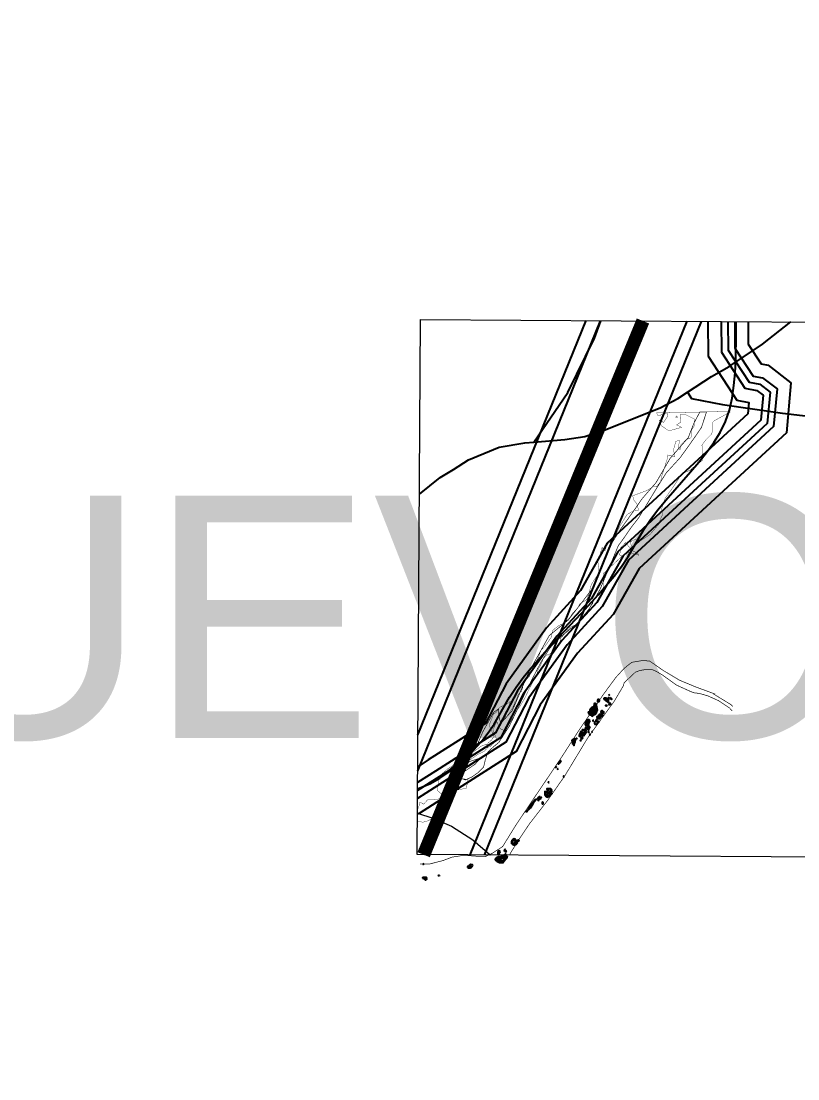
# Model space of a CAD drawing. Header units: metres. Extents: x -4 to 509425, y 7549 to 4732445.
# Drawn here: x 475271 to 475852, y 4719567 to 4720357 of the extents above; entities that cross this region are included whole.
import ezdxf

# ---------------------------------------------------------------- set-up
doc = ezdxf.new("R2010")
doc.units = ezdxf.units.M
doc.header["$LTSCALE"] = 0.01
doc.header["$MEASUREMENT"] = 0
doc.layers.get('0').update_dxf_attribs({"lineweight": 0})
for name, color, linetype in [('_00_LE_BURGOS', 1, 'Continuous'), ('_ARROYO A 15m', 202, 'Continuous'), ('_ARROYO A 5m', 134, 'Continuous'), ('_ARROYOS', 133, 'Continuous'), ('_ARROYOS CHE', 70, 'Continuous'), ('_LINEA LAT', 201, 'Continuous'), ('_LINEA LAT  400 - 30m OLIVA', 40, 'Continuous'), ('_LINEA LAT A 40m', 72, 'Continuous'), ('autovias y carreteras CyL', 2, 'Continuous'), ('cauces CHE', 4, 'Continuous'), ('Cursos de agua y regueras', 7, 'Continuous'), ('DPH entities', 132, 'Continuous'), ('Lineas electricas aereas', 30, 'Continuous'), ('Vegetación', 7, 'Continuous'), ('ZDG entities', 40, 'Continuous')]:
    doc.layers.add(name, color=color, linetype=linetype)
doc.layers.add('_Yacimiento Arq 100m', color=7, linetype='Continuous', true_color=0xf8991e)
doc.layers.add('VCRB TEXTOS', color=7, linetype='Continuous', lineweight=0)
doc.styles.add('SOLARIA 2', font='arial.ttf')

msp = doc.modelspace()

# ---------------------------------------------------------------- linework, layer by layer
at = {"color": 5}
msp.add_lwpolyline([(490840.266, 4717243.146), (484895.504, 4717739.237), (483607.637, 4717664), (483465.041, 4717952.185), (479025.126, 4718116.267), (478713.772, 4718728.814), (478509.323, 4719542.064), (477889.601, 4719719.27), (475567.498, 4719734.471), (475570.116, 4720134.463), (477885.142, 4720119.308), (481205.446, 4721268.321)], dxfattribs=at)
at = {"layer": '_00_LE_BURGOS', "color": 2, "linetype": 'Continuous', "const_width": 10}
msp.add_lwpolyline([(475572.353, 4719734.439), (475708.148, 4720065.142), (475736.33, 4720133.374)], dxfattribs=at)
msp.add_lwpolyline([(475572.353, 4719734.439), (475708.148, 4720065.142), (475736.33, 4720133.374)], dxfattribs=at)
at = {"layer": '_ARROYO A 15m'}
for points in [[(475814.942, 4720132.86), (475815.118, 4720116.009), (475824.734, 4720101.244), (475829.947, 4720100.266), (475847.04, 4720087.169), (475843.688, 4720049.667), (475733.451, 4719948.338), (475714.068, 4719914.098), (475687.405, 4719885.087), (475659.568, 4719846.501), (475641.42, 4719811.502), (475591.923, 4719779.937), (475568.895, 4719765.283), (475567.696, 4719764.767)], [(475784.938, 4720133.056), (475785.212, 4720106.958), (475806.596, 4720074.122), (475815.603, 4720072.433), (475814.84, 4720063.899), (475709.672, 4719967.228), (475689.654, 4719931.868), (475664.115, 4719904.08), (475633.95, 4719862.266), (475618.497, 4719832.465), (475575.792, 4719805.231), (475567.928, 4719800.227)]]:
    msp.add_lwpolyline(points, dxfattribs=at)
at = {"layer": '_ARROYO A 5m'}
for points in [[(475804.941, 4720132.925), (475805.149, 4720112.992), (475818.688, 4720092.203), (475825.759, 4720090.877), (475836.59, 4720082.578), (475834.072, 4720054.411), (475725.525, 4719954.635), (475705.93, 4719920.022), (475679.642, 4719891.418), (475651.029, 4719851.756), (475633.779, 4719818.49), (475586.546, 4719788.368), (475567.772, 4719776.421)], [(475794.939, 4720132.991), (475795.181, 4720109.975), (475812.642, 4720083.163), (475821.57, 4720081.488), (475826.139, 4720077.987), (475824.456, 4720059.155), (475717.598, 4719960.932), (475697.792, 4719925.945), (475671.878, 4719897.749), (475642.489, 4719857.011), (475626.138, 4719825.477), (475581.169, 4719796.799), (475567.85, 4719788.324)]]:
    msp.add_lwpolyline(points, dxfattribs=at)
at = {"layer": '_ARROYOS'}
msp.add_lwpolyline([(475799.94, 4720132.958), (475800.165, 4720111.483), (475815.665, 4720087.683), (475823.665, 4720086.183), (475831.364, 4720080.283), (475829.264, 4720056.783), (475721.562, 4719957.783), (475701.861, 4719922.983), (475675.76, 4719894.583), (475646.759, 4719854.383), (475629.958, 4719821.983), (475583.858, 4719792.584), (475567.811, 4719782.373)], dxfattribs=at)
at = {"layer": '_ARROYOS CHE', "const_width": 1}
msp.add_lwpolyline([(475799.94, 4720132.958), (475800.165, 4720111.483), (475815.665, 4720087.683), (475823.665, 4720086.183), (475831.364, 4720080.283), (475829.264, 4720056.783), (475721.562, 4719957.783), (475701.861, 4719922.983), (475675.76, 4719894.583), (475646.759, 4719854.383), (475629.958, 4719821.983), (475583.858, 4719792.584), (475567.811, 4719782.373)], dxfattribs=at)
at = {"layer": '_LINEA LAT'}
msp.add_line((475574.833, 4719734.423), (475736.996, 4720133.37), dxfattribs=at)
at = {"layer": '_LINEA LAT  400 - 30m OLIVA'}
for p, q in [((475567.908, 4719797.055), (475704.698, 4720133.581)), ((475607.13, 4719734.212), (475769.293, 4720133.159))]:
    msp.add_line(p, q, dxfattribs=at)
at = {"layer": '_LINEA LAT A 40m'}
for p, q in [((475568.084, 4719824.046), (475693.932, 4720133.652)), ((475617.896, 4719734.141), (475780.059, 4720133.088))]:
    msp.add_line(p, q, dxfattribs=at)
at = {"layer": '_Yacimiento Arq 100m', "lineweight": 0}
msp.add_lwpolyline([(475567.701, 4719765.548), (475567.743, 4719765.539), (475579.309, 4719761.855), (475593.145, 4719755.814), (475609.21, 4719745.646), (475622.049, 4719734.306), (475622.226, 4719734.113)], dxfattribs=at)
at = {"layer": 'autovias y carreteras CyL'}
for points in [[(475654.8, 4720042.799, 679.594), (475680.1, 4720079.999, 677.422), (475700.1, 4720120.499, 673.906), (475704.89, 4720133.58, 672.86)], [(475654.8, 4720042.799, 679.594), (475680.1, 4720079.999, 677.422), (475700.1, 4720120.499, 673.906), (475704.89, 4720133.58, 672.86)], [(475769.632, 4720080.16, 672.114), (475787.6, 4720091.899, 671.525), (475800.7, 4720099.299, 671.264), (475825.7, 4720115.999, 670.51), (475847.04, 4720132.65, 670.278)], [(475769.632, 4720080.16, 672.114), (475787.6, 4720091.899, 671.525), (475800.7, 4720099.299, 671.264), (475825.7, 4720115.999, 670.51), (475847.04, 4720132.65, 670.278)], [(475654.8, 4720042.799, 679.594), (475678, 4720044.799, 678.286), (475692.9, 4720047.099, 677.705), (475707.3, 4720051.699, 676.732), (475749.1, 4720068.499, 673.136), (475762.5, 4720075.399, 672.451), (475769.632, 4720080.16, 672.114)], [(475654.8, 4720042.799, 679.594), (475678, 4720044.799, 678.286), (475692.9, 4720047.099, 677.705), (475707.3, 4720051.699, 676.732), (475749.1, 4720068.499, 673.136), (475762.5, 4720075.399, 672.451), (475769.632, 4720080.16, 672.114)], [(475769.632, 4720080.16, 672.114), (475772.584, 4720075.417, 672.265), (475795.8, 4720071, 672.76), (475840.6, 4720064.5, 674.673), (475855.6, 4720062.7, 675.502), (475870.5, 4720061.4, 676.466), (475885.6, 4720061.099, 676.85), (475900.6, 4720062.099, 677.302), (475945.2, 4720068.499, 677.289), (475975.2, 4720071.299, 677.596), (475990.3, 4720071.599, 677.618), (476005.3, 4720071.299, 677.82), (476035.4, 4720069.1, 678.322), (476100.3, 4720061.899, 679.019), (476115.1, 4720061.399, 678.48), (476132.2, 4720059.499, 677.75), (476176.7, 4720051.799, 675.601), (476198, 4720047.1, 674.959), (476220.1, 4720043.499, 674.505), (476234.9, 4720040.399, 674.54), (476249.4, 4720036.499, 674.683), (476293.7, 4720027.799, 674.343)], [(475769.632, 4720080.16, 672.114), (475772.584, 4720075.417, 672.265), (475795.8, 4720071, 672.76), (475840.6, 4720064.5, 674.673), (475855.6, 4720062.7, 675.502), (475870.5, 4720061.4, 676.466), (475885.6, 4720061.099, 676.85), (475900.6, 4720062.099, 677.302), (475945.2, 4720068.499, 677.289), (475975.2, 4720071.299, 677.596), (475990.3, 4720071.599, 677.618), (476005.3, 4720071.299, 677.82), (476035.4, 4720069.1, 678.322), (476100.3, 4720061.899, 679.019), (476115.1, 4720061.399, 678.48), (476132.2, 4720059.499, 677.75), (476176.7, 4720051.799, 675.601), (476198, 4720047.1, 674.959), (476220.1, 4720043.499, 674.505), (476234.9, 4720040.399, 674.54), (476249.4, 4720036.499, 674.683), (476293.7, 4720027.799, 674.343)], [(475569.262, 4720003.935, 683.773), (475584.8, 4720016.299, 683.144), (475594.7, 4720022.299, 682.941), (475605.9, 4720029.699, 682.397), (475628.9, 4720039.099, 681.032), (475648.1, 4720042.199, 679.892), (475654.8, 4720042.799, 679.594)], [(475569.262, 4720003.935, 683.773), (475584.8, 4720016.299, 683.144), (475594.7, 4720022.299, 682.941), (475605.9, 4720029.699, 682.397), (475628.9, 4720039.099, 681.032), (475648.1, 4720042.199, 679.892), (475654.8, 4720042.799, 679.594)]]:
    msp.add_polyline3d(points, dxfattribs=at)
at = {"layer": 'cauces CHE'}
msp.add_lwpolyline([(475567.821, 4719783.85), (475568.916, 4719784.198), (475577.386, 4719787.703), (475584.496, 4719791.594), (475591.264, 4719796.152), (475597.723, 4719801.243), (475603.883, 4719806.765), (475609.736, 4719812.645), (475615.248, 4719818.838), (475620.365, 4719825.32), (475625.009, 4719832.089), (475636.572, 4719852.171), (475641.467, 4719859.582), (475646.836, 4719866.811), (475652.566, 4719873.898), (475664.756, 4719887.775), (475690.323, 4719915.014), (475702.907, 4719928.698), (475708.959, 4719935.635), (475714.754, 4719942.676), (475720.196, 4719949.861), (475725.166, 4719957.24), (475736.884, 4719977.404), (475741.973, 4719984.944), (475747.54, 4719992.284), (475753.447, 4719999.483), (475772.014, 4720020.729), (475778.107, 4720027.849), (475783.943, 4720035.078), (475789.36, 4720042.479), (475794.162, 4720050.136), (475798.099, 4720058.151), (475801.017, 4720066.769), (475803.027, 4720075.764), (475804.371, 4720085.035), (475805.236, 4720094.507), (475805.758, 4720104.122), (475806.161, 4720123.624), (475806.134, 4720132.917)], dxfattribs=at)
at = {"layer": 'Cursos de agua y regueras', "color": 143, "true_color": 0x7aafdf, "const_width": 0.5}
for points, elevation in [([(475569.538, 4719727.463), (475576.469, 4719727.404), (475586.97, 4719730.091), (475593.564, 4719732.614), (475602.518, 4719733.998), (475612.286, 4719733.265), (475618.066, 4719732.858), (475623.601, 4719735.463), (475631.416, 4719740.51), (475641.673, 4719757.116), (475675.292, 4719807.016), (475688.804, 4719827.936), (475707.038, 4719854.636), (475716.074, 4719866.928), (475722.179, 4719873.603), (475727.959, 4719878.242), (475735.936, 4719879.545), (475741.309, 4719879.219), (475751.647, 4719872.056), (475763.776, 4719864.811), (475775.986, 4719859.764), (475789.906, 4719854.636), (475789.417, 4719854.392), (475801.953, 4719846.74), (475803.565, 4719845.307)], 687.802), ([(475803.035, 4719841.941), (475800.976, 4719844.216), (475793.162, 4719849.426), (475785.022, 4719853.089), (475781.196, 4719854.229), (475778.021, 4719855.043), (475774.521, 4719855.45), (475771.753, 4719856.508), (475761.578, 4719861.148), (475755.473, 4719865.462), (475750.833, 4719868.8), (475746.274, 4719871.486), (475743.262, 4719872.789), (475739.843, 4719873.033), (475736.506, 4719872.544), (475733.82, 4719872.056), (475730.645, 4719870.835), (475722.261, 4719862.939), (475721.772, 4719860.822), (475715.016, 4719849.345), (475705.492, 4719836.239), (475695.072, 4719821.749), (475677.815, 4719793.259), (475664.709, 4719774.536), (475651.604, 4719757.686), (475645.336, 4719748.406), (475637.602, 4719736.196), (475636.397, 4719734.02)], 692.731)]:
    msp.add_lwpolyline(points, dxfattribs=dict(at, elevation=elevation))
at = {"layer": 'DPH entities', "linetype": 'Continuous', "const_width": 0.5, "flags": 128}
msp.add_lwpolyline([(475567.816, 4719783.004), (475568.456, 4719783.246), (475579.701, 4719788.537), (475594.253, 4719800.443), (475606.821, 4719810.696), (475612.443, 4719816.649), (475616.743, 4719826.571), (475624.68, 4719840.793), (475628.318, 4719843.438), (475628.649, 4719837.816), (475629.972, 4719832.524), (475638.571, 4719842.115), (475651.139, 4719871.22), (475666.352, 4719898.34), (475680.574, 4719909.915), (475688.511, 4719920.168), (475697.772, 4719932.405), (475702.402, 4719941.334), (475711.332, 4719964.485), (475719.6, 4719977.715), (475728.86, 4719990.613), (475735.475, 4720000.204), (475741.428, 4720007.15), (475746.058, 4720012.441), (475756.642, 4720030.631), (475770.202, 4720046.176), (475774.501, 4720057.09), (475778.89, 4720065.309), (475783.877, 4720065.413), (475780.123, 4720053.783), (475771.855, 4720041.876), (475764.248, 4720031.293), (475753.665, 4720019.717), (475745.397, 4720006.488), (475733.16, 4719986.314), (475727.537, 4719979.038), (475721.584, 4719970.439), (475717.946, 4719965.478), (475704.386, 4719933.066), (475696.118, 4719918.183), (475687.519, 4719907.6), (475675.464, 4719897.814), (475666.733, 4719888.924), (475660.224, 4719878.605), (475650.064, 4719859.079), (475636.411, 4719830.504), (475628.633, 4719818.438), (475624.029, 4719814.628), (475620.378, 4719811.136), (475618.314, 4719804.786), (475617.203, 4719800.023), (475613.234, 4719795.896), (475608.471, 4719792.562), (475603.55, 4719790.34), (475600.375, 4719791.451), (475602.915, 4719796.69), (475611.011, 4719802.246), (475614.98, 4719806.85), (475606.884, 4719804.151), (475601.169, 4719799.547), (475593.231, 4719793.356), (475588.945, 4719789.863), (475581.96, 4719785.101), (475567.772, 4719776.37)], dxfattribs=at)
at = {"layer": 'Lineas electricas aereas'}
msp.add_polyline3d([(475572.353, 4719734.439, 693.67), (475708.148, 4720065.142, 679.5), (475736.33, 4720133.374, 676.62)], dxfattribs=at)
at = {"layer": 'Vegetación', "color": 110, "true_color": 0x00ff80}
for points in [[(475704.128, 4719849.856), (475703.552, 4719850.379), (475702.655, 4719850.324), (475702.441, 4719849.641), (475702.342, 4719848.87), (475703.281, 4719848.916), (475704.128, 4719849.856)], [(475704.071, 4719849.856), (475703.598, 4719850.348), (475702.797, 4719850.355), (475702.434, 4719849.748), (475702.365, 4719849.221), (475702.568, 4719848.765), (475703.255, 4719848.991), (475704.071, 4719849.856)], [(475704.013, 4719849.856), (475703.56, 4719850.318), (475702.814, 4719850.336), (475702.549, 4719849.827), (475702.382, 4719849.256), (475703.103, 4719849.146), (475704.013, 4719849.856)], [(475703.894, 4719849.856), (475703.578, 4719850.234), (475702.982, 4719850.309), (475702.677, 4719849.958), (475702.46, 4719849.581), (475702.996, 4719849.378), (475703.894, 4719849.856)], [(475703.956, 4719849.856), (475703.544, 4719850.292), (475702.894, 4719850.329), (475702.624, 4719849.87), (475702.464, 4719849.346), (475703.123, 4719849.253), (475703.956, 4719849.856)], [(475703.827, 4719849.856), (475703.577, 4719850.204), (475703.132, 4719850.319), (475702.808, 4719850.064), (475702.528, 4719849.739), (475702.977, 4719849.494), (475703.827, 4719849.856)], [(475703.761, 4719849.856), (475703.521, 4719850.172), (475703.063, 4719850.187), (475702.665, 4719849.803), (475703.006, 4719849.579), (475703.761, 4719849.856)], [(475703.692, 4719849.856), (475703.092, 4719850.085), (475702.701, 4719849.823), (475703.031, 4719849.638), (475703.692, 4719849.856)], [(475703.619, 4719849.856), (475703.108, 4719850.059), (475702.713, 4719849.845), (475702.984, 4719849.686), (475703.619, 4719849.856)], [(475703.547, 4719849.856), (475703.087, 4719850.032), (475702.848, 4719849.906), (475703.547, 4719849.856)], [(475708.909, 4719850.856), (475708.065, 4719851.411), (475707.16, 4719851.102), (475707.399, 4719850.723), (475707.738, 4719850.392), (475708.44, 4719850.487), (475708.909, 4719850.856)], [(475708.668, 4719851.056), (475708.019, 4719851.489), (475707.266, 4719851.344), (475707.211, 4719850.988), (475707.38, 4719850.697), (475707.885, 4719850.464), (475708.414, 4719850.644), (475708.668, 4719851.056)], [(475708.504, 4719851.056), (475707.968, 4719851.411), (475707.225, 4719851.069), (475707.259, 4719850.665), (475707.861, 4719850.613), (475708.504, 4719851.056)], [(475708.259, 4719851.056), (475707.69, 4719851.318), (475707.325, 4719851.012), (475707.707, 4719850.766), (475708.259, 4719851.056)], [(475708.377, 4719851.056), (475707.77, 4719851.328), (475707.33, 4719850.987), (475707.763, 4719850.724), (475708.377, 4719851.056)], [(475708.149, 4719851.056), (475707.675, 4719851.315), (475707.334, 4719851.033), (475707.646, 4719850.804), (475708.149, 4719851.056)], [(475708.04, 4719851.056), (475707.667, 4719851.314), (475707.367, 4719851.069), (475707.612, 4719850.865), (475708.04, 4719851.056)], [(475710.345, 4719850.256), (475709.906, 4719850.81), (475708.779, 4719851.481), (475707.909, 4719851.348), (475707.454, 4719851.068), (475707.734, 4719850.532), (475708.708, 4719850.024), (475709.674, 4719849.634), (475710.345, 4719850.256)], [(475710.825, 4719848.456), (475710.559, 4719849.052), (475710.584, 4719849.739), (475710.077, 4719850.641), (475709.337, 4719851.297), (475708.439, 4719851.503), (475707.664, 4719851.204), (475707.648, 4719850.519), (475708.384, 4719849.761), (475709.23, 4719848.963), (475710.121, 4719848.432), (475710.441, 4719848.219), (475710.825, 4719848.456)], [(475711.364, 4719852.256), (475711.492, 4719851.845), (475711.234, 4719850.979), (475710.665, 4719850.735), (475710.543, 4719851.74), (475711.364, 4719852.256)], [(475711.359, 4719854.056), (475710.997, 4719853.892), (475711.002, 4719853.579), (475711.359, 4719854.056)], [(475713.341, 4719851.056), (475712.587, 4719851.529), (475712.283, 4719850.969), (475712.758, 4719850.585), (475713.341, 4719851.056)], [(475702.33, 4719842.656), (475701.897, 4719844.599), (475701.64, 4719846.467), (475701.059, 4719847.167), (475700.554, 4719847.435), (475700.097, 4719847.022), (475699.91, 4719846.257), (475699.539, 4719845.481), (475698.803, 4719844.822), (475697.787, 4719844.251), (475696.94, 4719843.287), (475696.726, 4719842.455), (475696.872, 4719841.638), (475696.782, 4719841.099), (475696.226, 4719840.937), (475695.662, 4719841.059), (475695.441, 4719840.885), (475695.709, 4719840.368), (475696.065, 4719839.677), (475696.55, 4719839.244), (475697.139, 4719839.062), (475697.837, 4719839.087), (475698.61, 4719838.958), (475699.337, 4719838.928), (475700.003, 4719839.195), (475700.613, 4719839.417), (475701.672, 4719840.723), (475702.33, 4719842.656)], [(475701.197, 4719841.733), (475700.908, 4719842.275), (475700.449, 4719842.769), (475699.572, 4719843.531), (475698.494, 4719844.026), (475697.701, 4719843.991), (475697.131, 4719843.513), (475696.965, 4719842.885), (475697.25, 4719842.17), (475698.108, 4719841.235), (475698.543, 4719840.104), (475699.159, 4719839.537), (475699.677, 4719839.341), (475700.704, 4719840.694), (475701.197, 4719841.733)], [(475699.614, 4719842.75), (475699.064, 4719843.633), (475698.021, 4719844.261), (475697.562, 4719843.851), (475697.312, 4719843.357), (475697.014, 4719842.705), (475698.145, 4719842.359), (475699.614, 4719842.75)], [(475699.308, 4719843.056), (475698.858, 4719843.682), (475697.927, 4719844.242), (475697.559, 4719843.837), (475697.366, 4719843.341), (475697.122, 4719842.711), (475698.144, 4719842.482), (475699.308, 4719843.056)], [(475702.053, 4719842.189), (475701.628, 4719844.419), (475701.538, 4719846.288), (475701.055, 4719847.044), (475700.629, 4719847.325), (475700.165, 4719846.889), (475699.984, 4719846.019), (475699.579, 4719845.264), (475698.808, 4719844.646), (475697.932, 4719844.03), (475697.248, 4719842.785), (475697.452, 4719841.434), (475697.796, 4719840.178), (475698.436, 4719839.33), (475698.969, 4719838.959), (475699.461, 4719838.933), (475699.953, 4719839.26), (475700.511, 4719839.566), (475701.46, 4719840.694), (475702.053, 4719842.189)], [(475701.432, 4719841.856), (475700.23, 4719843.509), (475698.459, 4719844.416), (475697.734, 4719844.035), (475697.295, 4719843.429), (475697.263, 4719842.473), (475697.976, 4719841.273), (475698.441, 4719840.045), (475699.17, 4719839.465), (475699.746, 4719839.3), (475700.846, 4719840.664), (475701.432, 4719841.856)], [(475699.825, 4719843.056), (475699.182, 4719843.773), (475698.049, 4719844.309), (475697.55, 4719843.883), (475697.313, 4719843.371), (475697.395, 4719842.785), (475698.238, 4719842.183), (475699.125, 4719842.33), (475699.825, 4719843.056)], [(475701.833, 4719842.056), (475701.247, 4719844.319), (475701.423, 4719845.615), (475701.282, 4719846.487), (475700.954, 4719847.177), (475700.533, 4719847.378), (475700.163, 4719846.997), (475700.058, 4719846.224), (475699.781, 4719845.334), (475698.966, 4719844.625), (475698.077, 4719843.985), (475697.406, 4719842.675), (475697.749, 4719841.312), (475698.341, 4719839.976), (475699.286, 4719839.481), (475700.301, 4719839.576), (475701.314, 4719840.771), (475701.833, 4719842.056)], [(475701.636, 4719841.972), (475701.27, 4719843.095), (475700.453, 4719843.9), (475699.008, 4719844.116), (475698.107, 4719843.915), (475697.459, 4719842.757), (475697.896, 4719841.387), (475698.346, 4719840), (475699.156, 4719839.411), (475699.806, 4719839.243), (475700.996, 4719840.645), (475701.636, 4719841.972)], [(475699.095, 4719843.256), (475697.965, 4719844.179), (475697.506, 4719844.008), (475697.591, 4719843.151), (475697.77, 4719842.497), (475698.463, 4719842.592), (475699.095, 4719843.256)], [(475698.9, 4719843.236), (475697.913, 4719844.124), (475697.58, 4719843.925), (475697.789, 4719842.845), (475698.36, 4719842.64), (475698.9, 4719843.236)], [(475698.724, 4719843.06), (475698.44, 4719843.535), (475698.023, 4719843.548), (475697.753, 4719842.948), (475698.11, 4719842.672), (475698.724, 4719843.06)], [(475698.531, 4719843.056), (475698.12, 4719843.356), (475697.835, 4719842.96), (475698.118, 4719842.744), (475698.531, 4719843.056)], [(475698.404, 4719843.056), (475698.087, 4719843.257), (475697.869, 4719842.94), (475698.086, 4719842.806), (475698.404, 4719843.056)], [(475700.938, 4719841.474), (475700.532, 4719841.928), (475699.88, 4719841.776), (475699.391, 4719840.881), (475698.976, 4719840.09), (475699.034, 4719839.541), (475699.446, 4719839.543), (475699.989, 4719840.121), (475700.582, 4719840.846), (475700.938, 4719841.474)], [(475700.63, 4719847.256), (475700.309, 4719847.401), (475699.981, 4719847.26), (475700.285, 4719847.119), (475700.63, 4719847.256)], [(475700.736, 4719847.256), (475700.341, 4719847.425), (475700.015, 4719847.235), (475700.402, 4719847.017), (475700.736, 4719847.256)], [(475700.811, 4719847.256), (475700.423, 4719847.452), (475700.035, 4719847.22), (475700.416, 4719846.943), (475700.811, 4719847.256)], [(475700.918, 4719846.856), (475700.512, 4719847.385), (475700.091, 4719847.168), (475700.541, 4719846.692), (475700.918, 4719846.856)], [(475701.074, 4719846.656), (475700.574, 4719847.368), (475700.1, 4719847.133), (475700.572, 4719846.524), (475701.074, 4719846.656)], [(475700.671, 4719841.207), (475700.274, 4719841.364), (475700.121, 4719840.914), (475700.377, 4719840.84), (475700.671, 4719841.207)], [(475701.254, 4719846.456), (475700.637, 4719847.349), (475700.126, 4719847.076), (475700.633, 4719846.186), (475701.066, 4719846.041), (475701.254, 4719846.456)], [(475701.441, 4719846.256), (475700.699, 4719847.33), (475700.134, 4719847.006), (475700.683, 4719845.907), (475701.242, 4719845.785), (475701.441, 4719846.256)], [(475707.28, 4719840.456), (475706.902, 4719841.343), (475706.049, 4719842.079), (475705.507, 4719841.971), (475705.063, 4719841.643), (475704.932, 4719841.03), (475705.192, 4719840.566), (475705.798, 4719840.374), (475706.697, 4719840.275), (475707.28, 4719840.456)], [(475706.892, 4719841.056), (475705.676, 4719841.587), (475705.331, 4719841.013), (475706.892, 4719841.056)], [(475709.568, 4719846.256), (475709.259, 4719845.737), (475708.759, 4719845.577), (475708.421, 4719845.917), (475708.681, 4719846.302), (475709.568, 4719846.256)], [(475712.258, 4719847.194), (475711.378, 4719846.373), (475711.028, 4719846.354), (475711.416, 4719847.139), (475711.686, 4719847.855), (475712.258, 4719847.194)], [(475696.881, 4719834.656), (475696.13, 4719835.233), (475694.83, 4719835.323), (475694.06, 4719834.161), (475693.423, 4719833), (475693.179, 4719832.098), (475693.43, 4719831.372), (475694.232, 4719831.107), (475694.971, 4719830.844), (475695.689, 4719830.871), (475695.903, 4719832.4), (475696.881, 4719834.656)], [(475696.102, 4719834.438), (475695.432, 4719835.079), (475694.64, 4719835.082), (475694.023, 4719834.035), (475693.537, 4719832.963), (475693.279, 4719832.206), (475693.461, 4719831.75), (475693.983, 4719831.572), (475694.664, 4719831.325), (475695.166, 4719830.99), (475695.657, 4719830.98), (475695.583, 4719832.272), (475696.102, 4719834.438)], [(475695.809, 4719834.256), (475695.101, 4719834.921), (475694.393, 4719834.684), (475694.17, 4719833.564), (475694.08, 4719832.456), (475694.984, 4719832.6), (475695.809, 4719834.256)], [(475695.488, 4719834.224), (475694.965, 4719834.763), (475694.312, 4719834.415), (475694.161, 4719833.369), (475694.263, 4719832.697), (475694.624, 4719832.252), (475695.113, 4719832.754), (475695.488, 4719834.224)], [(475695.325, 4719834.061), (475694.922, 4719834.643), (475694.369, 4719834.371), (475694.29, 4719833.388), (475694.344, 4719832.567), (475694.961, 4719832.837), (475695.325, 4719834.061)], [(475695.206, 4719834.056), (475694.837, 4719834.542), (475694.352, 4719834.231), (475694.327, 4719833.349), (475694.409, 4719832.627), (475694.899, 4719832.902), (475695.206, 4719834.056)], [(475694.856, 4719834.056), (475694.674, 4719834.247), (475694.424, 4719833.984), (475694.328, 4719833.301), (475694.52, 4719833.157), (475694.856, 4719834.056)], [(475695.09, 4719834.056), (475694.778, 4719834.429), (475694.394, 4719834.005), (475694.456, 4719832.991), (475694.862, 4719833.042), (475695.09, 4719834.056)], [(475694.979, 4719834.056), (475694.718, 4719834.356), (475694.427, 4719834.001), (475694.486, 4719833.093), (475694.799, 4719833.151), (475694.979, 4719834.056)], [(475697.535, 4719839.271), (475697.278, 4719839.888), (475696.673, 4719840.21), (475696.414, 4719839.912), (475696.241, 4719839.518), (475696.713, 4719839.138), (475697.535, 4719839.271)], [(475697.429, 4719839.256), (475696.778, 4719839.875), (475696.482, 4719839.806), (475696.774, 4719839.272), (475697.429, 4719839.256)], [(475699.1, 4719838.056), (475698.765, 4719837.874), (475698.264, 4719838.095), (475698.159, 4719838.491), (475699.1, 4719838.056)], [(475699.778, 4719839.714), (475699.177, 4719840.047), (475698.695, 4719839.671), (475698.776, 4719839.204), (475699.226, 4719839.135), (475699.778, 4719839.714)], [(475699.517, 4719834.653), (475698.962, 4719834.771), (475698.811, 4719834.533), (475699.226, 4719834.442), (475699.517, 4719834.653)], [(475699.686, 4719839.621), (475699.158, 4719839.843), (475698.861, 4719839.482), (475699.201, 4719839.197), (475699.686, 4719839.621)], [(475699.613, 4719839.549), (475699.13, 4719839.723), (475698.9, 4719839.437), (475699.208, 4719839.191), (475699.613, 4719839.549)], [(475699.541, 4719839.477), (475699.138, 4719839.585), (475698.995, 4719839.32), (475699.273, 4719839.17), (475699.541, 4719839.477)], [(475703.491, 4719833.856), (475702.827, 4719834), (475702.009, 4719833.933), (475701.247, 4719833.971), (475700.53, 4719833.696), (475700.067, 4719833.128), (475700.059, 4719832.534), (475700.351, 4719832.123), (475701.087, 4719831.98), (475701.77, 4719832.157), (475702.332, 4719832.468), (475702.549, 4719833.184), (475703.491, 4719833.856)], [(475702.233, 4719835.656), (475701.859, 4719835.729), (475701.313, 4719835.342), (475701.211, 4719834.902), (475701.889, 4719835.203), (475702.233, 4719835.656)], [(475703.019, 4719837.056), (475702.47, 4719837.596), (475701.929, 4719837.557), (475702.163, 4719836.847), (475702.668, 4719836.685), (475703.019, 4719837.056)], [(475706.639, 4719838.856), (475704.939, 4719837.173), (475703.92, 4719836.098), (475703.262, 4719836.009), (475703.017, 4719836.087), (475703.14, 4719836.409), (475703.31, 4719837.109), (475703.203, 4719837.934), (475703.378, 4719838.834), (475703.851, 4719839.367), (475704.701, 4719839.459), (475705.343, 4719839.195), (475705.9, 4719838.893), (475706.29, 4719839.004), (475706.639, 4719838.856)], [(475705.232, 4719839.368), (475704.976, 4719838.24), (475704.469, 4719837.81), (475704.017, 4719838.361), (475703.826, 4719839.093), (475704.643, 4719839.547), (475705.232, 4719839.368)], [(475704.95, 4719838.886), (475704.438, 4719838.328), (475703.961, 4719838.26), (475704.209, 4719838.718), (475704.95, 4719838.886)], [(475688.882, 4719824.256), (475688.56, 4719823.811), (475688.702, 4719823.062), (475689.542, 4719822.98), (475690.206, 4719823.806), (475690.606, 4719825.194), (475690.711, 4719826.515), (475689.716, 4719826.085), (475688.882, 4719824.256)], [(475691.042, 4719826.178), (475690.468, 4719826.525), (475689.673, 4719826.238), (475689.607, 4719825.458), (475689.687, 4719824.643), (475690.523, 4719824.963), (475691.042, 4719826.178)], [(475690.978, 4719826.113), (475690.517, 4719826.47), (475689.774, 4719826.282), (475689.607, 4719825.586), (475689.699, 4719825.07), (475690.057, 4719824.691), (475690.567, 4719825.064), (475690.978, 4719826.113)], [(475690.912, 4719826.056), (475690.544, 4719826.397), (475689.833, 4719826.255), (475689.699, 4719825.657), (475689.693, 4719825.052), (475690.356, 4719825.112), (475690.912, 4719826.056)], [(475690.837, 4719826.056), (475690.508, 4719826.35), (475689.858, 4719826.204), (475689.751, 4719825.663), (475689.764, 4719825.12), (475690.394, 4719825.226), (475690.837, 4719826.056)], [(475690.762, 4719826.056), (475690.365, 4719826.285), (475689.814, 4719826.11), (475689.755, 4719825.659), (475689.792, 4719825.177), (475690.324, 4719825.28), (475690.762, 4719826.056)], [(475690.627, 4719826.056), (475690.06, 4719826.051), (475689.896, 4719825.569), (475690.254, 4719825.442), (475690.627, 4719826.056)], [(475690.944, 4719824.256), (475691.464, 4719825.788), (475692.262, 4719826.128), (475692.912, 4719826.059), (475693.012, 4719825.631), (475692.668, 4719825.126), (475692.122, 4719824.402), (475691.388, 4719824.114), (475690.944, 4719824.256)], [(475691.356, 4719824.256), (475691.145, 4719824.586), (475691.198, 4719825.358), (475691.615, 4719825.737), (475691.863, 4719825.208), (475691.356, 4719824.256)], [(475691.946, 4719827.656), (475691.437, 4719827.612), (475691.226, 4719827.943), (475691.557, 4719828.015), (475691.946, 4719827.656)], [(475692.95, 4719824.256), (475692.113, 4719823.175), (475691.361, 4719823.357), (475691.264, 4719824.56), (475691.547, 4719825.639), (475692.136, 4719826.076), (475692.847, 4719826.301), (475693.361, 4719826.291), (475693.839, 4719826.281), (475693.639, 4719825.309), (475692.95, 4719824.256)], [(475694.285, 4719827.856), (475693.905, 4719829.33), (475693.499, 4719829.489), (475693.389, 4719828.518), (475693.117, 4719828.087), (475692.792, 4719827.832), (475692.501, 4719827.566), (475692.476, 4719827.208), (475692.627, 4719826.759), (475693.78, 4719827.326), (475694.285, 4719827.856)], [(475694.09, 4719827.856), (475693.793, 4719828.032), (475693.26, 4719827.811), (475692.723, 4719827.623), (475692.942, 4719827.256), (475694.09, 4719827.856)], [(475693.965, 4719827.856), (475693.298, 4719827.721), (475692.809, 4719827.697), (475692.874, 4719827.421), (475693.556, 4719827.492), (475693.965, 4719827.856)], [(475694.191, 4719827.856), (475693.724, 4719828.783), (475693.296, 4719828.156), (475692.953, 4719827.758), (475692.818, 4719827.156), (475693.7, 4719827.385), (475694.191, 4719827.856)], [(475693.839, 4719827.775), (475692.948, 4719827.649), (475692.938, 4719827.452), (475693.839, 4719827.775)], [(475693.474, 4719828.21), (475693.146, 4719827.996), (475693.006, 4719828.345), (475693.262, 4719828.489), (475693.474, 4719828.21)], [(475696.645, 4719830.056), (475695.899, 4719828.662), (475695.597, 4719827.905), (475695.205, 4719828.105), (475695.122, 4719828.77), (475695.234, 4719829.883), (475696.143, 4719830.53), (475696.645, 4719830.056)], [(475695.839, 4719830.775), (475695.376, 4719831.028), (475695.193, 4719830.576), (475695.39, 4719830.394), (475695.839, 4719830.775)], [(475695.814, 4719830.75), (475695.378, 4719830.956), (475695.195, 4719830.591), (475695.386, 4719830.409), (475695.814, 4719830.75)], [(475695.888, 4719830.824), (475695.579, 4719831.34), (475695.212, 4719831.219), (475695.318, 4719830.61), (475695.888, 4719830.824)], [(475695.863, 4719830.799), (475695.522, 4719831.262), (475695.223, 4719831.089), (475695.357, 4719830.554), (475695.863, 4719830.799)], [(475695.79, 4719830.725), (475695.429, 4719830.935), (475695.235, 4719830.632), (475695.415, 4719830.457), (475695.79, 4719830.725)], [(475696.231, 4719826.456), (475695.69, 4719826.767), (475695.361, 4719826.176), (475695.724, 4719825.878), (475696.231, 4719826.456)], [(475696.017, 4719830.256), (475695.686, 4719829.884), (475695.384, 4719829.865), (475695.523, 4719830.126), (475696.017, 4719830.256)], [(475698.576, 4719826.456), (475698.292, 4719826.585), (475698.104, 4719826.15), (475698.576, 4719826.456)], [(475683.682, 4719819.656), (475683.378, 4719819.909), (475683.057, 4719819.808), (475683.288, 4719819.574), (475683.682, 4719819.656)], [(475686.026, 4719820.656), (475685.122, 4719820.785), (475683.892, 4719820.134), (475683.342, 4719819.921), (475683.419, 4719819.558), (475683.869, 4719819.393), (475684.483, 4719819.171), (475685.012, 4719819.21), (475685.458, 4719819.406), (475685.492, 4719820.019), (475686.026, 4719820.656)], [(475686.355, 4719820.656), (475685.3, 4719821.046), (475683.421, 4719820.028), (475683.76, 4719818.523), (475683.732, 4719817.35), (475684.053, 4719816.832), (475684.225, 4719816.701), (475684.346, 4719816.522), (475684.511, 4719816.426), (475684.632, 4719816.381), (475684.89, 4719816.712), (475685.067, 4719817.482), (475685.633, 4719818.56), (475685.75, 4719819.768), (475686.355, 4719820.656)], [(475686.182, 4719820.656), (475685.134, 4719820.894), (475683.782, 4719820.368), (475683.698, 4719819.778), (475684.313, 4719819.204), (475685.023, 4719819.111), (475685.563, 4719819.395), (475685.546, 4719819.949), (475686.182, 4719820.656)], [(475685.905, 4719820.64), (475685.087, 4719820.723), (475684.422, 4719819.974), (475684.688, 4719819.592), (475685.181, 4719819.332), (475685.369, 4719819.869), (475685.905, 4719820.64)], [(475685.85, 4719820.585), (475685.274, 4719820.775), (475685.044, 4719820.351), (475685.396, 4719820.264), (475685.85, 4719820.585)], [(475685.795, 4719820.53), (475685.299, 4719820.798), (475685.057, 4719820.488), (475685.28, 4719820.29), (475685.795, 4719820.53)], [(475685.74, 4719820.475), (475685.341, 4719820.82), (475685.093, 4719820.621), (475685.286, 4719820.351), (475685.74, 4719820.475)], [(475685.702, 4719820.456), (475685.397, 4719820.829), (475685.137, 4719820.759), (475685.212, 4719820.445), (475685.702, 4719820.456)], [(475687.195, 4719821.13), (475686.678, 4719821.111), (475686.577, 4719821.388), (475686.766, 4719821.463), (475686.906, 4719821.235), (475687.195, 4719821.13)], [(475689.741, 4719823.677), (475689.334, 4719824.003), (475688.853, 4719823.608), (475689.194, 4719823.139), (475689.741, 4719823.677)], [(475690.505, 4719820.041), (475689.557, 4719820.116), (475689.407, 4719819.796), (475690.106, 4719819.707), (475690.505, 4719820.041)], [(475691.372, 4719821.708), (475690.845, 4719821.086), (475690.277, 4719821.315), (475690.226, 4719821.925), (475690.688, 4719822.178), (475691.372, 4719821.708)], [(475696.436, 4719824.256), (475696.66, 4719823.853), (475696.889, 4719824.242), (475696.726, 4719824.454), (475696.436, 4719824.256)], [(475685.044, 4719816.456), (475684.79, 4719816.824), (475684.588, 4719816.735), (475684.691, 4719816.368), (475685.044, 4719816.456)], [(475685.075, 4719816.456), (475684.816, 4719816.854), (475684.609, 4719816.788), (475684.696, 4719816.376), (475685.075, 4719816.456)], [(475675.045, 4719804.655), (475674.26, 4719803.223), (475673.48, 4719802.475), (475673.164, 4719802.181), (475673.029, 4719802.384), (475673.373, 4719803.163), (475674.151, 4719804.451), (475674.781, 4719804.892), (475675.045, 4719804.655)], [(475671.635, 4719800.255), (475671.25, 4719799.53), (475671.001, 4719799.563), (475671.437, 4719800.336), (475671.635, 4719800.255)], [(475672.865, 4719798.6), (475672.538, 4719798.728), (475672.332, 4719798.386), (475672.527, 4719798.295), (475672.865, 4719798.6)], [(475666.12, 4719788.455), (475665.709, 4719788.96), (475665.501, 4719788.66), (475665.792, 4719788.317), (475666.12, 4719788.455)], [(475677.397, 4719792.855), (475677.116, 4719793.15), (475676.859, 4719793.011), (475676.995, 4719792.733), (475677.397, 4719792.855)], [(475668.387, 4719782.122), (475668.002, 4719783.125), (475667.439, 4719783.608), (475666.433, 4719783.731), (475665.443, 4719783.771), (475664.797, 4719783.371), (475664.662, 4719782.505), (475664.796, 4719781.603), (475664.614, 4719780.996), (475664.09, 4719780.976), (475663.639, 4719781.318), (475663.168, 4719781.45), (475662.93, 4719781.228), (475662.905, 4719780.657), (475662.897, 4719780.135), (475663.07, 4719779.435), (475663.404, 4719778.714), (475663.868, 4719777.869), (475664.525, 4719777.521), (475665.331, 4719777.605), (475666.14, 4719778.216), (475666.741, 4719778.782), (475667.052, 4719779.59), (475667.269, 4719780.436), (475667.977, 4719781.199), (475668.387, 4719782.122)], [(475663.805, 4719781.339), (475663.323, 4719781.341), (475663, 4719781.579), (475662.914, 4719781.4), (475663.37, 4719781.053), (475663.805, 4719781.339)], [(475666.946, 4719780.255), (475666.276, 4719780.687), (475665.56, 4719780.5), (475665.42, 4719780.152), (475664.929, 4719779.82), (475664.478, 4719779.618), (475663.997, 4719779.189), (475663.924, 4719778.433), (475664.275, 4719777.946), (475665.042, 4719777.935), (475665.672, 4719778.406), (475666.342, 4719779.017), (475666.567, 4719779.539), (475666.946, 4719780.255)], [(475665.573, 4719778.307), (475665.295, 4719778.498), (475664.992, 4719778.96), (475664.555, 4719779.048), (475664.386, 4719778.961), (475664.465, 4719778.698), (475664.751, 4719778.364), (475665.573, 4719778.307)], [(475665.138, 4719783.473), (475664.794, 4719783.699), (475664.501, 4719783.58), (475664.725, 4719783.306), (475665.138, 4719783.473)], [(475665.275, 4719783.609), (475664.782, 4719783.776), (475664.516, 4719783.495), (475664.89, 4719783.139), (475665.275, 4719783.609)], [(475665.509, 4719783.055), (475665.129, 4719783.71), (475664.583, 4719783.612), (475664.763, 4719782.903), (475665.213, 4719782.74), (475665.509, 4719783.055)], [(475668.113, 4719782.255), (475667.825, 4719782.922), (475666.962, 4719783.491), (475665.586, 4719783.592), (475665.089, 4719783.29), (475665.182, 4719782.528), (475666.957, 4719782.025), (475668.113, 4719782.255)], [(475668.135, 4719779.67), (475667.817, 4719779.44), (475667.424, 4719779.777), (475667.461, 4719780.168), (475667.892, 4719780.264), (475668.135, 4719779.67)], [(475652.011, 4719769.255), (475650.955, 4719768.205), (475650.548, 4719768.067), (475650.853, 4719768.476), (475651, 4719769.023), (475651.155, 4719769.575), (475651.424, 4719770.102), (475651.864, 4719770.629), (475652.676, 4719771.865), (475654.038, 4719773.613), (475655.855, 4719775.701), (475656.439, 4719776.015), (475656.192, 4719775.511), (475655.507, 4719774.415), (475654.528, 4719773.501), (475653.701, 4719771.929), (475652.011, 4719769.255)], [(475657.582, 4719775.855), (475657.975, 4719775.054), (475658.548, 4719775.314), (475658.847, 4719776.396), (475659.191, 4719777.166), (475659.087, 4719777.598), (475658.671, 4719777.767), (475657.894, 4719777.154), (475657.582, 4719775.855)], [(475657.847, 4719775.855), (475658.054, 4719775.179), (475658.418, 4719775.507), (475658.295, 4719775.923), (475657.847, 4719775.855)], [(475659.408, 4719777.655), (475658.81, 4719777.638), (475658.067, 4719777.246), (475657.87, 4719776.769), (475658.408, 4719776.838), (475659.408, 4719777.655)], [(475658.651, 4719775.855), (475658.676, 4719776.546), (475659.188, 4719777.345), (475658.722, 4719777.358), (475658.193, 4719777.115), (475657.921, 4719776.688), (475657.905, 4719776.211), (475657.952, 4719775.759), (475658.007, 4719775.11), (475658.492, 4719775.283), (475658.651, 4719775.855)], [(475659.308, 4719775.855), (475659.033, 4719775.912), (475658.828, 4719776.336), (475659.252, 4719776.908), (475659.732, 4719777.268), (475660.285, 4719777.404), (475660.027, 4719776.458), (475659.308, 4719775.855)], [(475659.763, 4719777.055), (475659.166, 4719776.702), (475659.326, 4719776.985), (475659.763, 4719777.055)], [(475661.78, 4719773.655), (475661.45, 4719773.809), (475661.08, 4719773.363), (475661.036, 4719772.775), (475661.144, 4719772.293), (475661.62, 4719772.84), (475661.78, 4719773.655)], [(475650.189, 4719767.523), (475649.562, 4719766.539), (475649.063, 4719766.448), (475649.19, 4719767.023), (475649.797, 4719767.527), (475650.189, 4719767.523)], [(475642.452, 4719743.455), (475642.257, 4719743.848), (475642.221, 4719744.186), (475641.912, 4719744.521), (475641.632, 4719745.009), (475641.274, 4719745.48), (475640.911, 4719745.809), (475640.548, 4719746.158), (475639.88, 4719746.251), (475639.247, 4719745.966), (475638.347, 4719744.983), (475637.951, 4719743.747), (475638.072, 4719742.814), (475638.685, 4719742.316), (475639.331, 4719742.13), (475639.91, 4719741.837), (475640.329, 4719741.777), (475641.365, 4719742.174), (475642.452, 4719743.455)], [(475642.012, 4719743.655), (475641.479, 4719744.749), (475640.896, 4719745.175), (475640.505, 4719745.398), (475640.076, 4719745.726), (475639.338, 4719745.636), (475638.602, 4719744.925), (475638.284, 4719743.812), (475638.66, 4719742.949), (475639.522, 4719742.483), (475640.486, 4719742.484), (475642.012, 4719743.655)], [(475641.203, 4719743.855), (475640.603, 4719744.658), (475639.777, 4719744.846), (475639.505, 4719745.028), (475639.141, 4719745.028), (475638.816, 4719744.82), (475638.556, 4719744.452), (475638.306, 4719744.048), (475638.459, 4719743.544), (475638.944, 4719742.933), (475640.346, 4719742.96), (475641.203, 4719743.855)], [(475643.588, 4719745.522), (475642.949, 4719744.193), (475642.461, 4719743.947), (475642.458, 4719744.395), (475642.376, 4719744.796), (475643.023, 4719745.435), (475643.588, 4719745.522)], [(475634.945, 4719733.479), (475634.344, 4719734.13), (475633.9, 4719734.5), (475633.715, 4719734.842), (475633.268, 4719734.783), (475632.612, 4719734.339), (475631.677, 4719733.647), (475630.391, 4719733.159), (475628.51, 4719732.891), (475627.025, 4719732.418), (475625.969, 4719731.609), (475625.787, 4719730.658), (475626.288, 4719729.989), (475627.292, 4719729.459), (475628.1, 4719729.165), (475628.546, 4719728.75), (475628.861, 4719728.598), (475629.172, 4719728.632), (475629.742, 4719728.64), (475630.623, 4719728.482), (475631.449, 4719728.493), (475632.038, 4719728.74), (475632.426, 4719729.337), (475633.006, 4719730.052), (475633.561, 4719730.999), (475634.502, 4719731.929), (475634.945, 4719733.479)], [(475634.767, 4719733.1), (475633.557, 4719733.811), (475633.013, 4719734.096), (475633.106, 4719734.368), (475632.823, 4719734.394), (475632.507, 4719734.051), (475632.04, 4719733.347), (475631.271, 4719732.79), (475630.19, 4719732.533), (475628.677, 4719732.507), (475627.433, 4719732.243), (475626.566, 4719731.606), (475626.483, 4719730.781), (475627.069, 4719730.089), (475628.227, 4719729.595), (475629.428, 4719729.293), (475630.945, 4719729.316), (475632.383, 4719730.054), (475633.456, 4719731.19), (475634.407, 4719732.275), (475634.767, 4719733.1)], [(475634.279, 4719733.055), (475633.05, 4719733.296), (475631.004, 4719732.33), (475628.578, 4719732.03), (475627.298, 4719731.381), (475626.96, 4719730.772), (475627.54, 4719730.139), (475628.578, 4719729.67), (475629.704, 4719729.318), (475630.838, 4719729.272), (475631.802, 4719729.687), (475632.648, 4719730.262), (475633.213, 4719731.184), (475633.859, 4719732.022), (475634.279, 4719733.055)], [(475633.888, 4719732.421), (475633.566, 4719733.341), (475633.151, 4719733.336), (475632.166, 4719732.272), (475630.844, 4719731.652), (475629.059, 4719731.498), (475627.923, 4719731.227), (475627.718, 4719730.716), (475628.477, 4719730.217), (475630.112, 4719729.797), (475631.378, 4719730.123), (475632.594, 4719730.392), (475633.046, 4719731.484), (475633.888, 4719732.421)], [(475629.593, 4719736.655), (475629.231, 4719737.041), (475628.463, 4719737.312), (475628.014, 4719736.506), (475627.846, 4719735.517), (475627.983, 4719734.445), (475628.617, 4719734.897), (475629.593, 4719736.655)], [(475629.553, 4719736.655), (475628.586, 4719737.141), (475627.983, 4719737.029), (475627.932, 4719736.231), (475627.977, 4719735.314), (475628.613, 4719735.409), (475629.553, 4719736.655)], [(475629.514, 4719736.655), (475629.073, 4719736.947), (475628.283, 4719736.941), (475628.112, 4719736.338), (475628.033, 4719735.67), (475628.594, 4719735.689), (475629.514, 4719736.655)], [(475629.48, 4719736.655), (475629.093, 4719736.898), (475628.431, 4719736.86), (475628.244, 4719736.399), (475628.147, 4719735.917), (475628.621, 4719735.939), (475629.48, 4719736.655)], [(475630.866, 4719729.855), (475630.285, 4719730.319), (475629.501, 4719731.113), (475628.659, 4719731.105), (475628.353, 4719730.928), (475628.635, 4719730.474), (475629.642, 4719729.954), (475630.424, 4719729.639), (475630.866, 4719729.855)], [(475629.446, 4719736.655), (475629.112, 4719736.852), (475628.605, 4719736.716), (475628.508, 4719736.282), (475629.063, 4719736.319), (475629.446, 4719736.655)], [(475629.412, 4719736.655), (475628.865, 4719736.68), (475628.706, 4719736.385), (475629.101, 4719736.379), (475629.412, 4719736.655)], [(475632.929, 4719730.462), (475632.669, 4719730.858), (475632.37, 4719730.812), (475632.339, 4719730.295), (475632.659, 4719730.13), (475632.929, 4719730.462)], [(475633.251, 4719737.255), (475632.867, 4719737.318), (475632.622, 4719737.256), (475632.747, 4719737.532), (475633.055, 4719737.565), (475633.251, 4719737.255)], [(475634.216, 4719737.149), (475633.796, 4719737.58), (475632.786, 4719737.487), (475632.859, 4719737.212), (475633.092, 4719737.058), (475633.66, 4719736.72), (475634.056, 4719736.684), (475634.216, 4719737.149)], [(475634.195, 4719737.128), (475633.789, 4719737.565), (475632.798, 4719737.491), (475632.871, 4719737.223), (475633.106, 4719737.075), (475633.67, 4719736.74), (475634.053, 4719736.696), (475634.195, 4719737.128)], [(475634.174, 4719737.107), (475633.784, 4719737.562), (475632.817, 4719737.528), (475632.886, 4719737.244), (475633.125, 4719737.102), (475633.689, 4719736.77), (475634.077, 4719736.74), (475634.174, 4719737.107)], [(475634.153, 4719737.086), (475633.801, 4719737.538), (475632.837, 4719737.521), (475632.918, 4719737.252), (475633.082, 4719737.175), (475633.849, 4719736.872), (475634.153, 4719737.086)], [(475633.512, 4719738.255), (475632.978, 4719738.311), (475632.85, 4719738.1), (475633.512, 4719738.255)], [(475633.724, 4719732.655), (475633.516, 4719733.271), (475633.235, 4719733.234), (475633.221, 4719732.659), (475633.724, 4719732.655)], [(475634.132, 4719737.065), (475633.835, 4719737.235), (475633.535, 4719737.054), (475633.759, 4719736.744), (475634.058, 4719736.747), (475634.132, 4719737.065)], [(475572.646, 4719727.578), (475571.947, 4719727.275), (475572.034, 4719727.193), (475572.646, 4719727.578)], [(475609.225, 4719726.158), (475608.855, 4719726.815), (475607.641, 4719727.037), (475606.353, 4719726.389), (475605.516, 4719725.883), (475605.088, 4719725.141), (475605.297, 4719724.795), (475605.814, 4719724.722), (475606.462, 4719724.604), (475607.227, 4719724.509), (475608.159, 4719725.019), (475609.225, 4719726.158)], [(475607.881, 4719726.055), (475607.512, 4719726.15), (475606.831, 4719725.761), (475606.801, 4719724.975), (475607.249, 4719725.077), (475607.881, 4719726.055)], [(475574.873, 4719716.855), (475574.539, 4719717.297), (475573.708, 4719717.446), (475572.501, 4719717.385), (475571.765, 4719717.424), (475571.443, 4719717.232), (475571.628, 4719716.886), (475572.208, 4719716.53), (475572.871, 4719716.068), (475573.557, 4719715.717), (475573.944, 4719715.667), (475574.04, 4719715.834), (475574.383, 4719716.188), (475574.873, 4719716.855)], [(475574.635, 4719717.055), (475574.003, 4719717.095), (475573.762, 4719716.771), (475574.124, 4719716.612), (475574.635, 4719717.055)], [(475584.221, 4719719.055), (475583.861, 4719718.698), (475583.552, 4719718.693), (475583.815, 4719719.053), (475584.221, 4719719.055)]]:
    msp.add_lwpolyline(points, dxfattribs=at)
at = {"layer": 'ZDG entities', "linetype": 'Continuous', "const_width": 0.26, "flags": 128}
for points in [[(475585.06, 4719776.21), (475585.844, 4719779.728), (475582.606, 4719782.417), (475583.925, 4719793.076), (475590.514, 4719798.756), (475593.606, 4719800.663), (475594.514, 4719801.756), (475595.606, 4719802.663), (475597.637, 4719805.109), (475600.514, 4719806.756), (475603.606, 4719807.663), (475604.514, 4719808.756), (475608.143, 4719810.33), (475615.497, 4719815.622), (475618.534, 4719816.763), (475619.599, 4719816.655), (475620.968, 4719818.302), (475622.606, 4719819.663), (475625.098, 4719822.663), (475621.324, 4719831.199), (475623.58, 4719836.691), (475624.541, 4719839.729), (475626.58, 4719840.691), (475629.032, 4719844.488), (475635.394, 4719847.491), (475636.541, 4719848.729), (475637.06, 4719849.21), (475636.58, 4719846.691), (475633.679, 4719841.21), (475633.471, 4719835.975), (475636.541, 4719840.729), (475638.58, 4719843.691), (475639.541, 4719845.729), (475640.581, 4719847.693), (475640.54, 4719848.727), (475641.58, 4719849.691), (475643.022, 4719854.248), (475645.465, 4719856.511), (475646.581, 4719859.695), (475646.526, 4719861.06), (475649.541, 4719865.729), (475651.535, 4719867.576), (475651.639, 4719870.21), (475651.537, 4719872.798), (475653.58, 4719874.691), (475655.541, 4719877.729), (475657.58, 4719880.691), (475660.106, 4719887.18), (475661.541, 4719888.729), (475663.085, 4719890.159), (475667.58, 4719896.691), (475668.881, 4719902.155), (475673.541, 4719905.729), (475677.487, 4719907.591), (475679.022, 4719909.248), (475681.462, 4719911.508), (475683.541, 4719914.729), (475684.58, 4719915.691), (475685.541, 4719916.729), (475687.517, 4719918.56), (475689.022, 4719921.748), (475694.352, 4719925.19), (475695.58, 4719928.691), (475697.715, 4719936.352), (475701.808, 4719942.691), (475703.64, 4719943.729), (475702.58, 4719953.984), (475704.58, 4719959.691), (475705.541, 4719963.729), (475706.06, 4719964.21), (475706.524, 4719961.667), (475708.03, 4719961.788), (475709.523, 4719966.747), (475711.597, 4719967.672), (475713.523, 4719970.747), (475717.382, 4719976.189), (475719.146, 4719980.142), (475724.512, 4719988.741), (475729.597, 4719991.672), (475730.06, 4719992.21), (475731.532, 4719991.644), (475732.859, 4719991.809), (475732.371, 4719995.731), (475729.505, 4719999.654), (475728.616, 4720002.697), (475739.031, 4720006.547), (475744.524, 4720009.776), (475746.515, 4720009.529), (475749.541, 4720013.307), (475750.505, 4720017.765), (475754.616, 4720030.654), (475755.06, 4720033.21), (475760.11, 4720032.016), (475759.228, 4720037.14), (475760.958, 4720043.52), (475763.695, 4720043.991), (475762.701, 4720038.221), (475764.06, 4720037.21), (475764.8, 4720040.999), (475767.08, 4720043.19), (475768.551, 4720044.72), (475771.57, 4720045.7), (475772.65, 4720046.823), (475772.55, 4720051.719), (475774.571, 4720054.7), (475774.54, 4720056.21), (475774.622, 4720060.21), (475771.551, 4720061.7), (475767.55, 4720063.76), (475764.489, 4720063.698), (475764.611, 4720057.726), (475761.533, 4720055.708), (475765.267, 4720053.896), (475757.417, 4720051.682), (475754.978, 4720051.732), (475750.225, 4720054.954), (475748.57, 4720059.235), (475751.823, 4720057.559), (475754.824, 4720062.137), (475754.414, 4720064.7), (475747.701, 4720062.402), (475746.57, 4720064.637), (475800.465, 4720065.76), (475801.551, 4720065.345), (475789.551, 4720058.72), (475788.51, 4720057.638), (475788.629, 4720051.87), (475787.51, 4720048.603), (475783.753, 4720044.992), (475780.491, 4720040.593), (475780.727, 4720029.04), (475773.551, 4720023.72), (475771.628, 4720021.718), (475765.968, 4720019.882), (475759.319, 4720009.741), (475752.911, 4720000.83), (475751.57, 4719996.7), (475750.531, 4719993.662), (475750.649, 4719987.853), (475749.551, 4719985.72), (475748.133, 4719981.352), (475741.419, 4719973.567), (475735.43, 4719969.641), (475729.628, 4719969.759), (475726.68, 4719968.241), (475729.005, 4719961.449), (475732.57, 4719959.72), (475733.06, 4719958.21), (475732.541, 4719958.691), (475725.268, 4719960.212), (475726.915, 4719963.325), (475723.286, 4719967.691), (475719.467, 4719963.569), (475719.581, 4719960.693), (475718.525, 4719958.698), (475720.764, 4719957.642), (475706.9, 4719944.796), (475706.509, 4719932.973), (475699.541, 4719924.729), (475698.58, 4719921.691), (475697.541, 4719920.729), (475695.77, 4719916.976), (475694.58, 4719915.691), (475692.603, 4719913.859), (475691.456, 4719911.43), (475688.541, 4719908.729), (475686.618, 4719906.653), (475681.885, 4719904.419), (475674.464, 4719895.637), (475674.607, 4719892.037), (475670.049, 4719887.118), (475665.578, 4719883.689), (475664.543, 4719883.73), (475663.098, 4719882.172), (475661.541, 4719880.729), (475660.58, 4719877.691), (475657.636, 4719872.129), (475656.58, 4719867.691), (475654.541, 4719864.729), (475653.58, 4719862.691), (475650.984, 4719857.786), (475648.11, 4719851.697), (475644.58, 4719845.691), (475641.541, 4719841.729), (475639.881, 4719838.21), (475635.541, 4719830.729), (475633.653, 4719826.729), (475629.68, 4719828.538), (475628.541, 4719830.691), (475627.126, 4719833.691), (475626.29, 4719832.314), (475624.126, 4719827.729), (475627.29, 4719819.892), (475623.514, 4719816.756), (475622.606, 4719815.663), (475620.25, 4719814.641), (475618.16, 4719812.126), (475615.606, 4719810.663), (475612.958, 4719809.515), (475607.606, 4719805.663), (475602.609, 4719803.496), (475600.514, 4719801.756), (475599.606, 4719800.663), (475592.506, 4719795.75), (475592.815, 4719792.71), (475592.213, 4719786.796), (475595.344, 4719786.477), (475596.558, 4719791.955), (475605.514, 4719790.621), (475604.318, 4719784.09), (475596.219, 4719782.592), (475593.552, 4719782.863), (475587.741, 4719779.279), (475586.606, 4719776.663), (475585.06, 4719776.21)], [(475760.842, 4720061.552), (475762.06, 4720061.21), (475761.718, 4720062.429), (475760.842, 4720061.552)]]:
    msp.add_lwpolyline(points, close=True, dxfattribs=at)
msp.add_lwpolyline([(475567.718, 4719768.08), (475568.589, 4719769.682), (475569.539, 4719773.765), (475572.386, 4719772.217), (475575.535, 4719775.741), (475577.72, 4719775.611), (475585.06, 4719776.21), (475584.09, 4719768.952), (475581.774, 4719763.907), (475575.976, 4719759.857), (475571.559, 4719758.674), (475567.663, 4719759.762)], dxfattribs=at)

# ---------------------------------------------------------------- texts
at = {"layer": 'VCRB TEXTOS', "color": 143, "true_color": 0x7aafdf, "style": 'SOLARIA 2'}
msp.add_text('ENTRONQUE NUEVO', height=181.28143, dxfattribs=at).set_placement((473311.893, 4719821.639))

doc.saveas('drawing.dxf')
